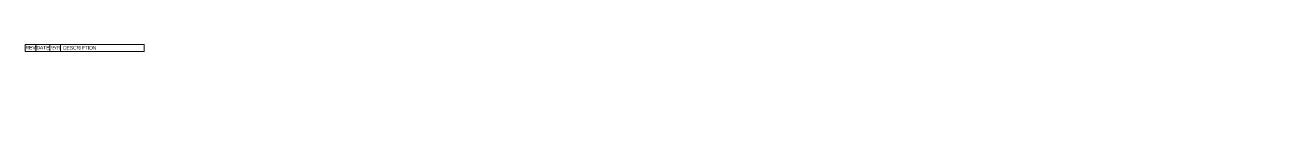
# Model space of a CAD drawing. Header units: inches. Extents: x 0 to 44.2, y -3.1 to 0.4.
import ezdxf
from ezdxf.enums import TextEntityAlignment as Align

# ---------------------------------------------------------------- set-up
doc = ezdxf.new("R2010")
doc.units = ezdxf.units.IN
doc.header["$MEASUREMENT"] = 0
doc.layers.add('G-ANNO-TTLB', color=7, linetype='Continuous', lineweight=18)
doc.layers.add('G-ANNO-TTLB-TEXT', color=7, linetype='Continuous', lineweight=18)
doc.styles.get("Standard").update_dxf_attribs({"font": 'ARIALN.TTF'})

msp = doc.modelspace()

# ---------------------------------------------------------------- linework, layer by layer
at = {"layer": 'G-ANNO-TTLB', "lineweight": 13}
for p, q in [((4.188, 0), (0, 0)), ((0, -0.25), (0, 0)), ((0.375, -0.25), (0.375, 0)), ((0.875, -0.25), (0.875, 0)), ((1.25, -0.25), (1.25, 0)), ((4.188, 0), (4.188, -0.25)), ((4.188, -0.25), (0, -0.25))]:
    msp.add_line(p, q, dxfattribs=at)

# ---------------------------------------------------------------- texts
at = {"layer": 'G-ANNO-TTLB', "lineweight": 13, "flags": 104}
msp.add_attdef('DESCRIPTION', text='MULTI-LINE DESCRIPTION', height=0.125, dxfattribs=at).set_placement((1.339, -0.059), align=Align.TOP_LEFT)
at = {"layer": 'G-ANNO-TTLB', "lineweight": 13}
msp.add_attdef('REV', text='#', height=0.125, dxfattribs=at).set_placement((0.193, -0.18), align=Align.CENTER)
at = {"layer": 'G-ANNO-TTLB', "lineweight": 13, "width": 1.212311}
msp.add_attdef('DATE', text='MM/DD/YY', height=0.125, dxfattribs=at).set_placement((0.396, -0.18), (0.859, -0.18), align=Align.FIT)
at = {"layer": 'G-ANNO-TTLB-TEXT', "lineweight": 13, "width": 0.677323}
msp.add_attdef('REVBY', text='XXX', height=0.125, dxfattribs=at).set_placement((0.901, -0.18), (1.23, -0.18), align=Align.FIT)

doc.saveas('drawing.dxf')
